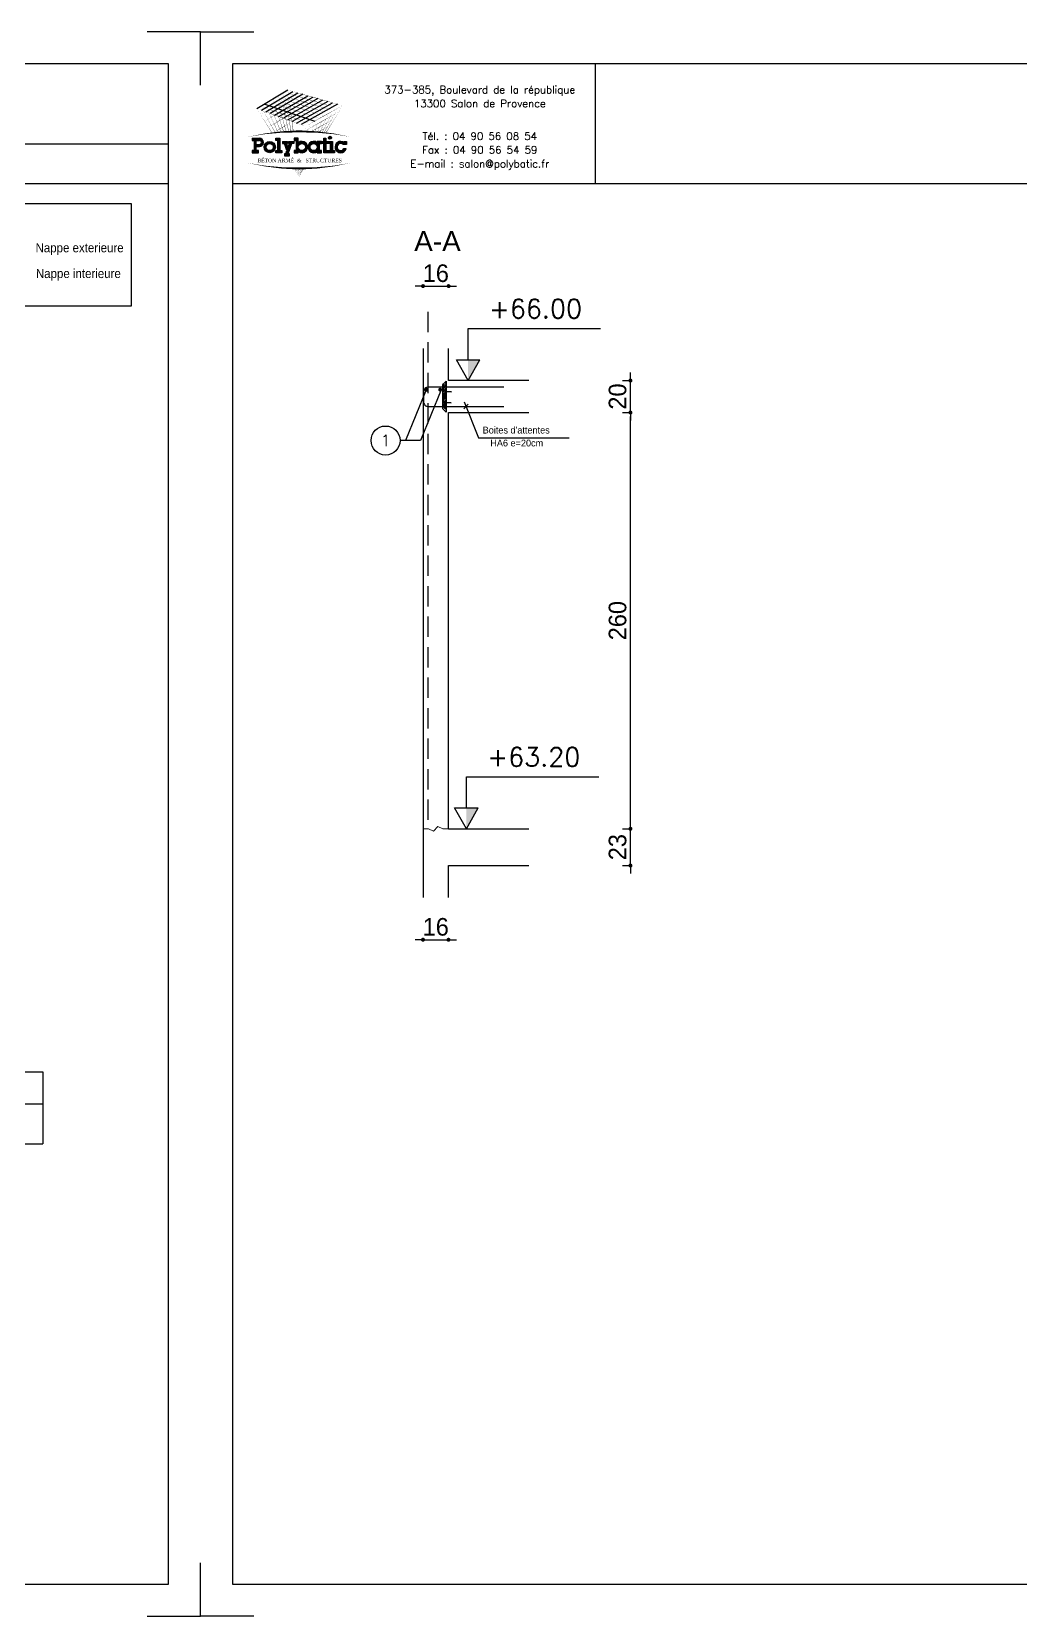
# Model space of a CAD drawing. Header units: metres. Extents: x -5618 to 118954, y -306 to 4637.
# Drawn here: x 61735 to 62352, y 604 to 1594 of the extents above; entities that cross this region are included whole.
import ezdxf
from ezdxf.enums import TextEntityAlignment as Align

# ---------------------------------------------------------------- set-up
doc = ezdxf.new("R2010")
doc.units = ezdxf.units.M
doc.linetypes.add('CACHEX2', pattern=[19.05, 12.7, -6.35])
for name, color, linetype in [('COTATION', 1, 'Continuous'), ('GO-CARTOUCHE', 7, 'Continuous'), ('GO-FER-HA', 140, 'Continuous'), ('GO-TEXTE', 9, 'Continuous'), ('GO-TEXTE-FER', 3, 'Continuous'), ('K_ENT_M_Building_V.76', 7, 'Continuous'), ('STR_COTATION', 1, 'Continuous'), ('STR_STA', 30, 'Continuous'), ('STR_TS', 22, 'Continuous'), ('STR_VOI-POT', 6, 'Continuous')]:
    doc.layers.add(name, color=color, linetype=linetype)
doc.layers.add('Kofragna_forma', color=7, linetype='Continuous', lineweight=70)
doc.styles.add('GrDimensions', font='simplex.shx')
doc.styles.add('Lucida', font='LSANSI.TTF')
doc.styles.add('POLYBATIC', font='TIMES.TTF')
doc.styles.add('schéma', font='simplex.shx')
doc.styles.add('Tableau', font='romans.shx', dxfattribs={"width": 0.9, "oblique": 10})
doc.styles.add('Tableau2', font='trebuc.TTF', dxfattribs={"width": 0.9, "oblique": 10})
doc.styles.add('TEXTE', font='romans.shx')
doc.styles.add('TEXTEBA', font='ARIAL.TTF')
doc.dimstyles.new('COUPE-20', dxfattribs={"dimscale": 0.5, "dimtxt": 22, "dimasz": 5, "dimexe": 0.05, "dimexo": 0, "dimgap": 5, "dimtad": 1, "dimdec": 0, "dimdsep": 46, "dimtxsty": 'Standard', "dimblk1": 'DOT', "dimblk2": 'DOT', "dimsah": 1, "dimcen": 0, "dimdle": 150, "dimclrd": 1, "dimclre": 1, "dimclrt": 7, "dimadec": 0, "dimazin": 0, "dimtfac": 1, "dimtdec": 0, "dimtix": 1, "dimtmove": 2, "dimatfit": 3, "dimldrblk": 'DOT', "dimfxl": 0, "dimtvp": 1, "dimtolj": 1, "dimtzin": 0, "dimarcsym": 0})

# ---------------------------------------------------------------- blocks, each defined once
blk = doc.blocks.new('Désignation')
at = {"layer": 'GO-TEXTE-FER'}
for p, q in [((0, 0.8), (8.9, 0.8)), ((0, 0.8), (0, 0)), ((0.8, 0.8), (0.8, 0)), ((1.8, 0.8), (1.8, 0)), ((2.8, 0.8), (2.8, 0)), ((3.6, 0.8), (3.6, 0)), ((5.1, 0.8), (5.1, 0)), ((5.9, 0.8), (5.9, 0)), ((8.9, 0.8), (8.9, 0)), ((0, 0), (8.9, 0))]:
    blk.add_line(p, q, dxfattribs=at)
at = {"layer": 'GO-TEXTE-FER', "style": 'Tableau2', "oblique": 10}
for s, p in [('N°', (0.4, 0.4)), ('Qté', (1.3, 0.4)), ('Nbre', (2.3, 0.4)), ('HA', (3.2, 0.4)), ('Longueur', (4.356, 0.55)), ('Esp', (5.494, 0.55))]:
    blk.add_text(s, height=0.2, dxfattribs=at).set_placement(p, align=Align.MIDDLE_CENTER)
at = {"layer": 'GO-TEXTE-FER', "style": 'Tableau2', "oblique": 10, "width": 1.2}
blk.add_text('Schéma', height=0.2, dxfattribs=at).set_placement((7.4, 0.4), align=Align.MIDDLE_CENTER)
at = {"layer": 'GO-TEXTE-FER', "color": 7, "style": 'Tableau', "oblique": 10, "width": 0.9}
for s, p in [('(m)', (4.356, 0.265)), ('(cm)', (5.494, 0.265))]:
    blk.add_text(s, height=0.15, dxfattribs=at).set_placement(p, align=Align.MIDDLE_CENTER)
blk = doc.blocks.new('Barre libre')
at = {"layer": 'GO-TEXTE-FER'}
for p, q in [((0, 0), (0, -1)), ((0, 0), (8.9, 0)), ((0.8, 0), (0.8, -1)), ((1.8, 0), (1.8, -1)), ((2.8, 0), (2.8, -1)), ((3.6, 0), (3.6, -1)), ((5.1, 0), (5.1, -1)), ((5.9, 0), (5.9, -1)), ((8.9, 0), (8.9, -1)), ((0, -1), (8.9, -1))]:
    blk.add_line(p, q, dxfattribs=at)
at = {"layer": 'GO-TEXTE-FER', "color": 1}
blk.add_line((6.603, -0.563), (8.394, -0.563), dxfattribs=at)
at = {"layer": 'GO-TEXTE-FER', "style": 'Tableau2', "width": 0.9}
blk.add_attdef('NUMERO', text='', height=0.28, dxfattribs=at).set_placement((0.4, -0.5), align=Align.MIDDLE_CENTER)
at = {"layer": 'GO-TEXTE-FER', "color": 1, "style": 'Tableau'}
blk.add_attdef('Longueur', text='', height=0.16, dxfattribs=at).set_placement((7.481, -0.336), align=Align.MIDDLE_CENTER)
at = {"layer": 'GO-TEXTE-FER', "style": 'Tableau', "oblique": 10, "width": 0.9}
for tag, p in [('QUANTITE', (1.3, -0.5)), ('NOMBRE', (2.3, -0.5)), ('NUANCE', (3.2, -0.5)), ('LONGUEUR', (4.35, -0.5)), ('ESPACEMENTS', (5.5, -0.5))]:
    blk.add_attdef(tag, text='', height=0.2, dxfattribs=at).set_placement(p, align=Align.MIDDLE_CENTER)
blk = doc.blocks.new('A$C492E529B')
for color, points in [(140, [(1.413, 0.725, 1), (1.563, 0.725, 1)]), (256, [(-0.938, 0.7), (-1.138, 0.7), (-1.138, 0.6), (-1.038, 0.6), (-1.038, 0.1), (-1.138, 0.1), (-1.138, 0), (-0.838, 0), (-0.838, 0.1), (-0.938, 0.1)]), (256, [(-0.367, 0.45), (-0.268, 0.45), (-0.268, 0.55), (-0.523, 0.55), (-0.523, 0.45), (-0.473, 0.45), (-0.543, 0.253), (-0.612, 0.45), (-0.562, 0.45), (-0.562, 0.55), (-0.818, 0.55), (-0.818, 0.45), (-0.718, 0.45), (-0.595, 0.101), (-0.648, -0.05), (-0.718, -0.05), (-0.718, -0.15), (-0.468, -0.15), (-0.468, -0.05), (-0.543, -0.05)]), (256, [(1.393, 0.55), (1.292, 0.55), (1.292, 0.7), (1.193, 0.7), (1.193, 0.55), (1.093, 0.55), (1.093, 0.45), (1.193, 0.45), (1.193, 0), (1.393, 0), (1.393, 0.1), (1.292, 0.1), (1.292, 0.45), (1.393, 0.45)]), (256, [(1.613, 0.55), (1.413, 0.55), (1.413, 0.45), (1.513, 0.45), (1.513, 0.1), (1.413, 0.1), (1.413, 0), (1.712, 0), (1.712, 0.1), (1.613, 0.1)]), (256, [(2.13, 0.4), (2.283, 0.4), (2.283, 0.55), (2.183, 0.55), (2.183, 0.487, 3.359496), (2.272, 0.2), (2.166, 0.2, -3.125802)])]:
    blk.add_hatch(color=color).paths.add_polyline_path(points)
h = blk.add_hatch(color=256)
h.paths.add_polyline_path([(-1.983, 0.1), (-2.083, 0.1), (-2.083, 0.3), (-1.933, 0.3, 1), (-1.933, 0.7), (-2.283, 0.7), (-2.283, 0.6), (-2.183, 0.6), (-2.183, 0.1), (-2.283, 0.1), (-2.283, 0), (-1.983, 0)])
h.paths.add_polyline_path([(-2.083, 0.4), (-2.083, 0.6), (-1.933, 0.6, -1), (-1.933, 0.4)], flags=16)
h = blk.add_hatch(color=256)
h.paths.add_polyline_path([(-1.158, 0.275, 1), (-1.708, 0.275, 1)])
h.paths.add_polyline_path([(-1.608, 0.275, -1), (-1.258, 0.275, -1)], flags=16)
h = blk.add_hatch(color=256)
h.paths.add_polyline_path([(-0.047, 0.487), (-0.047, 0.7), (-0.248, 0.7), (-0.248, 0.6), (-0.147, 0.6), (-0.147, 0.1), (-0.248, 0.1), (-0.248, 0), (-0.047, 0), (-0.047, 0.063, 2.12132)])
h.paths.add_polyline_path([(-0.047, 0.275, -1), (0.303, 0.275, -1)], flags=16)
h = blk.add_hatch(color=256)
h.paths.add_polyline_path([(1.073, 0.1), (0.973, 0.1), (0.973, 0.45), (1.073, 0.45), (1.073, 0.55), (0.873, 0.55), (0.873, 0.487, 2.12132), (0.873, 0.063), (0.873, 0), (1.073, 0)])
h.paths.add_polyline_path([(0.523, 0.275, -1), (0.873, 0.275, -1)], flags=16)
for p, q in [((-0.595, 0.101), (-0.718, 0.45)), ((-0.648, -0.05), (-0.595, 0.101)), ((-0.543, 0.253), (-0.612, 0.45)), ((-0.543, -0.05), (-0.367, 0.45)), ((-0.543, 0.253), (-0.473, 0.45)), ((0.873, 0.55), (0.873, 0.487)), ((1.073, 0.55), (0.873, 0.55)), ((0.873, 0.063), (0.873, 0)), ((0.973, 0.1), (0.973, 0.45)), ((0.973, 0.45), (1.073, 0.45)), ((1.073, 0.1), (0.973, 0.1)), ((1.073, 0.45), (1.073, 0.55)), ((1.073, 0), (1.073, 0.1)), ((2.166, 0.2), (2.272, 0.2)), ((0.873, 0), (1.073, 0))]:
    blk.add_line(p, q)
for points in [[(-2.283, 0.7), (-1.933, 0.7)], [(-2.283, 0.7), (-2.283, 0.6), (-2.183, 0.6), (-2.183, 0.1), (-2.283, 0.1), (-2.283, 0), (-1.983, 0), (-1.983, 0.1), (-2.083, 0.1), (-2.083, 0.3), (-1.933, 0.3)], [(-2.083, 0.4), (-2.083, 0.6), (-1.933, 0.6)], [(-2.083, 0.4), (-1.933, 0.4)], [(-1.138, 0.7), (-0.938, 0.7), (-0.938, 0.1), (-0.838, 0.1), (-0.838, 0), (-1.138, 0), (-1.138, 0.1), (-1.038, 0.1), (-1.038, 0.6), (-1.138, 0.6), (-1.138, 0.7)], [(-0.818, 0.55), (-0.562, 0.55)], [(-0.818, 0.55), (-0.818, 0.45), (-0.718, 0.45)], [(-0.612, 0.45), (-0.562, 0.45), (-0.562, 0.55)], [(-0.523, 0.55), (-0.268, 0.55), (-0.268, 0.45), (-0.367, 0.45)], [(-0.473, 0.45), (-0.523, 0.45), (-0.523, 0.55)], [(-0.248, 0.7), (-0.248, 0.6), (-0.147, 0.6), (-0.147, 0.1), (-0.248, 0.1), (-0.248, 0), (-0.047, 0), (-0.047, 0.063)], [(-0.047, 0.487), (-0.047, 0.7), (-0.248, 0.7)], [(1.093, 0.55), (1.193, 0.55), (1.193, 0.7), (1.292, 0.7), (1.292, 0.55), (1.393, 0.55), (1.393, 0.45), (1.292, 0.45), (1.292, 0.1), (1.393, 0.1), (1.393, 0), (1.193, 0), (1.193, 0.45), (1.093, 0.45)], [(1.093, 0.45), (1.093, 0.55)], [(1.413, 0.45), (1.413, 0.55), (1.613, 0.55), (1.613, 0.1), (1.712, 0.1), (1.712, 0), (1.413, 0), (1.413, 0.1), (1.513, 0.1), (1.513, 0.45), (1.413, 0.45)], [(2.183, 0.487), (2.183, 0.55), (2.283, 0.55), (2.283, 0.4), (2.13, 0.4)], [(-0.648, -0.05), (-0.718, -0.05), (-0.718, -0.15), (-0.468, -0.15), (-0.468, -0.05), (-0.543, -0.05)]]:
    blk.add_lwpolyline(points)
at = {"color": 140}
blk.add_circle((1.488, 0.725), 0.075, dxfattribs=at)
for centre, radius in [((-1.433, 0.275), 0.275), ((-1.433, 0.275), 0.175), ((0.128, 0.275), 0.175), ((0.698, 0.275), 0.175)]:
    blk.add_circle(centre, radius)
for centre, radius, start, end in [((-1.933, 0.5), 0.2, 270, 90), ((-1.933, 0.5), 0.1, 270, 90), ((0.128, 0.275), 0.275, 230.4788, 129.5212), ((0.698, 0.275), 0.275, 50.4788, 309.5212), ((2.008, 0.275), 0.275, 50.4788, 344.17338), ((2.008, 0.275), 0.175, 45.58469, 334.62307)]:
    blk.add_arc(centre, radius, start, end)
blk = doc.blocks.new('POLYBATIC')
at = {"color": 140}
for p, q in [((-0.43, 3.281), (-1.602, 2.578)), ((-1.435, 2.518), (-0.241, 3.228)), ((-1.268, 2.457), (-0.053, 3.175)), ((0.135, 3.121), (-1.101, 2.397)), ((-0.934, 2.337), (0.323, 3.068)), ((-0.767, 2.276), (0.511, 3.015)), ((-1.309, 2.754), (0.586, 2.109)), ((0.7, 2.962), (-0.6, 2.216)), ((-0.433, 2.156), (0.888, 2.908)), ((1.076, 2.855), (-0.266, 2.095)), ((-0.099, 2.035), (1.264, 2.802)), ((1.452, 2.749), (0.067, 1.974))]:
    blk.add_line(p, q, dxfattribs=at)
for points in [[(-1.016, 2.93, 0.0156, 0, 0), (-0.43, 3.281, 0, 0, 0)], [(0.122, 2.71, 0.0156, 0, 0), (-0.869, 3.018, 0, 0, 0)], [(-0.491, 1.706, 0.0136, 0, 0), (-0.869, 3.018, 0, 0, 0)], [(-0.838, 2.873, 0.0156, 0, 0), (-0.241, 3.228, 0, 0, 0)], [(0.283, 2.803, 0.0156, 0, 0), (-0.723, 3.105, 0, 0, 0)], [(-0.398, 1.71, 0.014, 0, 0), (-0.723, 3.105, 0, 0, 0)], [(-0.661, 2.816, 0.0156, 0, 0), (-0.053, 3.175, 0, 0, 0)], [(0.444, 2.896, 0.0156, 0, 0), (-0.576, 3.193, 0, 0, 0)], [(-0.309, 1.714, 0.0145, 0, 0), (-0.576, 3.193, 0, 0, 0)], [(-0.483, 2.759, 0.0156, 0, 0), (0.135, 3.121, 0, 0, 0)], [(0.605, 2.988, 0.0156, 0, 0), (-0.43, 3.281, 0, 0, 0)], [(-0.225, 1.716, 0.0149, 0, 0), (-0.43, 3.281, 0, 0, 0)], [(-0.305, 2.702, 0.0156, 0, 0), (0.323, 3.068, 0, 0, 0)], [(-0.128, 2.646, 0.0156, 0, 0), (0.511, 3.015, 0, 0, 0)], [(-1.602, 2.578, 0, 0.0156, 0), (-1.016, 2.93, 0, 0, 0)], [(-0.684, 2.246, 0.0156, 0, 0), (-1.602, 2.578, 0, 0, 0)], [(-1.031, 1.66, 0.0111, 0, 0), (-1.602, 2.578, 0, 0, 0)], [(-1.456, 2.344, 0, 0.0156, 0), (-0.923, 2.663, 0, 0, 0)], [(-0.522, 2.339, 0.0156, 0, 0), (-1.455, 2.666, 0, 0, 0)], [(-0.913, 1.673, 0.0116, 0, 0), (-1.455, 2.666, 0, 0, 0)], [(-1.435, 2.518, 0, 0.0156, 0), (-0.838, 2.873, 0, 0, 0)], [(-1.31, 2.109, 0, 0.0156, 0), (-0.831, 2.397, 0, 0, 0)], [(-0.361, 2.432, 0.0156, 0, 0), (-1.309, 2.754, 0, 0, 0)], [(-0.8, 1.684, 0.0121, 0, 0), (-1.309, 2.754, 0, 0, 0)], [(-1.268, 2.457, 0, 0.0156, 0), (-0.661, 2.816, 0, 0, 0)], [(-0.2, 2.524, 0.0156, 0, 0), (-1.162, 2.842, 0, 0, 0)], [(-0.692, 1.693, 0.0126, 0, 0), (-1.162, 2.842, 0, 0, 0)], [(-1.101, 2.397, 0, 0.0156, 0), (-0.483, 2.759, 0, 0, 0)], [(-0.039, 2.617, 0.0156, 0, 0), (-1.016, 2.93, 0, 0, 0)], [(-0.589, 1.7, 0.0131, 0, 0), (-1.016, 2.93, 0, 0, 0)], [(-0.934, 2.337, 0, 0.0156, 0), (-0.305, 2.702, 0, 0, 0)], [(-0.391, 2.983, 0, 0.0156, 0), (-0.923, 2.663, 0, 0, 0)], [(-0.352, 2.685, 0, 0.0156, 0), (-0.831, 2.397, 0, 0, 0)], [(-0.767, 2.276, 0, 0.0156, 0), (-0.128, 2.646, 0, 0, 0)], [(-0.6, 2.216, 0, 0.0156, 0), (0.05, 2.589, 0, 0, 0)], [(-0.433, 2.156, 0, 0.0156, 0), (0.227, 2.532, 0, 0, 0)], [(0.586, 2.109, 0, 0.0156, 0), (-0.361, 2.432, 0, 0, 0)], [(-0.266, 2.095, 0, 0.0156, 0), (0.405, 2.475, 0, 0, 0)], [(0.762, 2.207, 0, 0.0156, 0), (-0.2, 2.524, 0, 0, 0)], [(-0.099, 2.035, 0, 0.0156, 0), (0.582, 2.418, 0, 0, 0)], [(0.937, 2.305, 0, 0.0156, 0), (-0.039, 2.617, 0, 0, 0)], [(0.05, 2.589, 0.0156, 0, 0), (0.7, 2.962, 0, 0, 0)], [(1.113, 2.402, 0, 0.0156, 0), (0.122, 2.71, 0, 0, 0)], [(0.227, 2.532, 0.0156, 0, 0), (0.888, 2.908, 0, 0, 0)], [(1.289, 2.5, 0, 0.0156, 0), (0.283, 2.803, 0, 0, 0)], [(0.405, 2.475, 0.0156, 0, 0), (1.076, 2.855, 0, 0, 0)], [(1.465, 2.598, 0, 0.0156, 0), (0.444, 2.896, 0, 0, 0)], [(0.582, 2.418, 0.0156, 0, 0), (1.264, 2.802, 0, 0, 0)], [(1.641, 2.695, 0, 0.0156, 0), (0.605, 2.988, 0, 0, 0)], [(0.76, 2.362, 0.0156, 0, 0), (1.452, 2.749, 0, 0, 0)], [(0.781, 1.685, 0.00933, 0, 0), (1.113, 2.402, 0, 0, 0)], [(0.852, 2.095, 0.0156, 0, 0), (1.491, 2.45, 0, 0, 0)], [(0.865, 1.678, 0.0103, 0, 0), (1.289, 2.5, 0, 0, 0)], [(0.937, 2.305, 0.0156, 0, 0), (1.641, 2.695, 0, 0, 0)], [(0.942, 1.67, 0.0112, 0, 0), (1.465, 2.598, 0, 0, 0)], [(1.012, 1.663, 0.012, 0, 0), (1.641, 2.695, 0, 0, 0)], [(-1.165, 1.875, 0, 0.0156, 0), (-0.739, 2.131, 0, 0, 0)], [(-1.019, 1.641, 0, 0.0156, 0), (-0.646, 1.864, 0, 0, 0)], [(-0.312, 2.386, 0, 0.0156, 0), (-0.739, 2.131, 0, 0, 0)], [(0.234, 1.914, 0, 0.0156, 0), (-0.684, 2.246, 0, 0, 0)], [(-0.273, 2.088, 0, 0.0156, 0), (-0.646, 1.864, 0, 0, 0)], [(0.41, 2.012, 0, 0.0156, 0), (-0.522, 2.339, 0, 0, 0)], [(0.067, 1.974, 0, 0.0156, 0), (0.76, 2.362, 0, 0, 0)], [(0.213, 1.74, 0, 0.0156, 0), (0.852, 2.095, 0, 0, 0)], [(0.21, 1.716, 0.00323, 0, 0), (0.234, 1.914, 0, 0, 0)], [(0.234, 1.914, 0, 0.0156, 0), (0.937, 2.305, 0, 0, 0)], [(0.349, 1.712, 0.00465, 0, 0), (0.41, 2.012, 0, 0, 0)], [(0.447, 1.708, 0.00693, 0.0156, 0), (0.767, 1.886, 0, 0, 0)], [(0.474, 1.706, 0.00597, 0, 0), (0.586, 2.109, 0, 0, 0)], [(0.587, 1.7, 0.00718, 0, 0), (0.762, 2.207, 0, 0, 0)], [(0.68, 1.675, 0.0156, 0, 0), (1.193, 1.96, 0, 0, 0)], [(0.689, 1.693, 0.0083, 0, 0), (0.937, 2.305, 0, 0, 0)], [(0.765, 1.884, 0.0156, 0, 0), (1.342, 2.205, 0, 0, 0)], [(-1.953, 1.508, 0, 0.0781, -0.053843), (0, 1.719, 0, 0, 0)], [(-0.234, 1.79, 0, 0.00638, 0), (-0.365, 1.711, 0, 0.00638, 0)], [(1.953, 1.508, 0, 0.0781, 0.053843), (0, 1.719, 0, 0, 0)], [(0.96, 1.668, 0.00293, 0, 0), (1.044, 1.715, 0, 0, 0)], [(-1.953, 0.523, 0, 0.0781, 0.053843), (0, 0.312, 0, 0, 0)], [(0, 0, 0, 0.00381, 0), (-0.195, 0.315, 0, 0.00381, 0)], [(0, 0, 0, 0.00368, 0), (-0.171, 0.314, 0, 0.00368, 0)], [(0, 0, 0, 0.00356, 0), (-0.149, 0.314, 0, 0.00356, 0)], [(0, 0, 0, 0.00345, 0), (-0.128, 0.313, 0, 0.00345, 0)], [(0, 0, 0, 0.00334, 0), (-0.109, 0.313, 0, 0.00334, 0)], [(0, 0, 0, 0.00324, 0), (-0.09, 0.313, 0, 0.00324, 0)], [(0, 0, 0, 0.00315, 0), (-0.073, 0.313, 0, 0.00315, 0)], [(0, 0, 0, 0.00306, 0), (-0.056, 0.313, 0, 0.00306, 0)], [(0, 0, 0, 0.00306, 0), (-0.056, 0.313, 0, 0.00306, 0)], [(0, 0, 0, 0.00298, 0), (-0.041, 0.313, 0, 0.00298, 0)], [(1.953, 0.523, 0, 0.0781, -0.053843), (0, 0.312, 0, 0, 0)], [(0, 0, 0, 0.0051, 0), (0.038, 0.313, 0, 0.0051, 0)], [(0, 0, 0, 0.00425, 0), (0.127, 0.313, 0, 0.00425, 0)], [(0, 0, 0, 0.00408, 0), (0.145, 0.314, 0, 0.00408, 0)], [(0, 0, 0, 0.00392, 0), (0.162, 0.314, 0, 0.00392, 0)], [(0, 0, 0, 0.00378, 0), (0.177, 0.314, 0, 0.00378, 0)], [(0, 0, 0, 0.00365, 0), (0.191, 0.315, 0, 0.00365, 0)], [(0, 0, 0, 0.00486, 0), (0.064, 0.313, 0, 0.00486, 0)], [(0, 0, 0, 0.00464, 0), (0.087, 0.313, 0, 0.00464, 0)], [(0, 0, 0, 0.00443, 0), (0.108, 0.313, 0, 0.00443, 0)]]:
    blk.add_lwpolyline(points, format="xyseb", dxfattribs=at)
at = {"color": 5, "xscale": 0.78125, "yscale": 0.78125, "zscale": 0.78125}
blk.add_blockref('A$C492E529B', (0, 0.91), dxfattribs=at)
at = {"lineweight": 60, "style": 'POLYBATIC'}
for s, p in [('BÉTON ARMÉ', (-1.587, 0.547)), ('STRUCTURES', (0.24, 0.547))]:
    blk.add_text(s, height=0.1406, dxfattribs=at).set_placement(p)
at = {"color": 140, "style": 'POLYBATIC'}
blk.add_text('&', height=0.141, dxfattribs=at).set_placement((0, 0.547), align=Align.CENTER)
blk = doc.blocks.new('_DOT')
at = {"color": 0, "linetype": 'ByBlock'}
blk.add_line((-0.5, 0), (-1, 0), dxfattribs=at)
at = {"color": 0, "linetype": 'ByBlock', "const_width": 0.5}
blk.add_lwpolyline([(-0.25, 0, 1), (0.25, 0, 1)], format="xyb", close=True, dxfattribs=at)
blk = doc.blocks.new('*D1111')
at = {"layer": 'COTATION', "color": 1, "lineweight": -2, "ltscale": 4.5}
for p, q in [((62108.73, 1098.29), (62108.73, 1100.79)), ((62103.73, 1095.79), (62108.76, 1095.79)), ((62108.73, 1072.79), (62108.73, 1095.79)), ((62103.73, 1072.79), (62108.76, 1072.79)), ((62108.73, 1070.29), (62108.73, 1067.79))]:
    blk.add_line(p, q, dxfattribs=at)
at = {"layer": 'DEFPOINTS', "color": 0, "lineweight": -3, "ltscale": 4.5}
for p in [(62045.17, 1095.79), (62108.73, 1095.79), (62045.17, 1072.79)]:
    blk.add_point(p, dxfattribs=at)
at = {"layer": 'COTATION', "color": 1, "lineweight": -2, "ltscale": 4.5, "xscale": 2.5, "yscale": 2.5, "zscale": 2.5}
for p, rotation in [((62108.73, 1095.79), 270), ((62108.73, 1072.79), 90)]:
    blk.add_blockref('_DOT', p, dxfattribs=dict(at, rotation=rotation))
at = {"layer": 'COTATION', "color": 7, "lineweight": -3, "ltscale": 4.5, "insert": (62100.73, 1084.29), "char_height": 11, "attachment_point": 5, "rotation": 90}
blk.add_mtext('\\A1;23', dxfattribs=at)
blk = doc.blocks.new('*D1112')
at = {"layer": 'COTATION', "color": 1, "lineweight": -2, "ltscale": 4.5}
for p, q in [((62103.73, 1355.79), (62108.76, 1355.79)), ((62108.73, 1098.29), (62108.73, 1353.29)), ((62103.73, 1095.79), (62108.76, 1095.79))]:
    blk.add_line(p, q, dxfattribs=at)
at = {"layer": 'DEFPOINTS', "color": 0, "lineweight": -3, "ltscale": 4.5}
for p in [(62045.17, 1355.79), (62108.73, 1355.79), (62045.17, 1095.79)]:
    blk.add_point(p, dxfattribs=at)
at = {"layer": 'COTATION', "color": 1, "lineweight": -2, "ltscale": 4.5, "xscale": 2.5, "yscale": 2.5, "zscale": 2.5}
for p, rotation in [((62108.73, 1355.79), 90), ((62108.73, 1095.79), 270)]:
    blk.add_blockref('_DOT', p, dxfattribs=dict(at, rotation=rotation))
at = {"layer": 'COTATION', "color": 7, "lineweight": -3, "ltscale": 4.5, "insert": (62100.73, 1225.79), "char_height": 11, "attachment_point": 5, "rotation": 90}
blk.add_mtext('\\A1;260', dxfattribs=at)
blk = doc.blocks.new('*D1113')
at = {"layer": 'COTATION', "color": 1, "lineweight": -2, "ltscale": 4.5}
for p, q in [((62108.73, 1378.29), (62108.73, 1380.79)), ((62103.73, 1375.79), (62108.76, 1375.79)), ((62108.73, 1355.79), (62108.73, 1375.79)), ((62103.73, 1355.79), (62108.76, 1355.79)), ((62108.73, 1353.29), (62108.73, 1350.79))]:
    blk.add_line(p, q, dxfattribs=at)
at = {"layer": 'DEFPOINTS', "color": 0, "lineweight": -3, "ltscale": 4.5}
for p in [(62045.17, 1375.79), (62108.73, 1375.79), (62045.17, 1355.79)]:
    blk.add_point(p, dxfattribs=at)
at = {"layer": 'COTATION', "color": 1, "lineweight": -2, "ltscale": 4.5, "xscale": 2.5, "yscale": 2.5, "zscale": 2.5}
for p, rotation in [((62108.73, 1375.79), 270), ((62108.73, 1355.79), 90)]:
    blk.add_blockref('_DOT', p, dxfattribs=dict(at, rotation=rotation))
at = {"layer": 'COTATION', "color": 7, "lineweight": -3, "ltscale": 4.5, "insert": (62100.73, 1365.79), "char_height": 11, "attachment_point": 5, "rotation": 90}
blk.add_mtext('\\A1;20', dxfattribs=at)
blk = doc.blocks.new('stab')
at = {"layer": 'STR_STA'}
h = blk.add_hatch(dxfattribs=at)
h.set_pattern_fill('ANSI31', color=9, scale=6.075, angle=-540, style=0)
h.set_pattern_definition([(315, (-54992.6584, 395894.73794), (-0.536959212, -0.536959212), [])])
h.paths.add_polyline_path([(8.55, 0), (6.53, -2.03), (4.9, -2.03), (4.9, 0)])
h.paths.add_polyline_path([(4.9, 0), (4.9, -2.03), (1.75, -2.03), (1.95, 0)])
h.paths.add_polyline_path([(1.41, 0), (1.73, -2.03), (-8.03, -2.03), (-7.82, 0)])
h.paths.add_polyline_path([(-8.11, -1.56), (-9.67, 0), (-8.25, 0)])
at = {"layer": 'STR_STA', "color": 1}
blk.add_lwpolyline([(-5.93, 36.01), (-5.93, 0.57), (-5.93, -11.07, 0.414214), (-2.89, -14.1), (3.18, -14.1, 0.414214), (6.22, -11.07), (6.22, 36.01)], format="xyb", dxfattribs=at)
blk.add_lwpolyline([(-7.65, -2.03), (-9.67, 0), (9.67, 0), (7.65, -2.03)], close=True, dxfattribs=at)
blk.add_lwpolyline([(-3.88, 0), (-3.68, -2.22), (-3.09, 3.47), (-3.09, 0), (3.09, 0), (3.42, -2.09), (3.94, 3.21), (3.94, 0)], dxfattribs=at)
at = {"layer": 'STR_STA', "color": 6, "linetype": 'Continuous', "const_width": 1.2}
for points in [[(-3.75, -3.69, -1), (-4.95, -3.69, -1)], [(-3.64, -12.3, -1), (-4.84, -12.3, -1)]]:
    blk.add_lwpolyline(points, format="xyb", close=True, dxfattribs=at)
blk = doc.blocks.new('*D1114')
at = {"layer": 'DEFPOINTS', "color": 0, "lineweight": -3, "ltscale": 4.5}
for p in [(61995.17, 1434.77), (61979.17, 1395.79, 187.69), (61995.17, 1395.79, 187.69)]:
    blk.add_point(p, dxfattribs=at)
at = {"layer": 'STR_COTATION', "color": 1, "lineweight": -2, "ltscale": 4.5}
for p, q in [((61976.67, 1434.77), (61974.17, 1434.77)), ((61979.17, 1434.78), (61979.17, 1434.8)), ((61979.17, 1434.77), (61995.17, 1434.77)), ((61995.17, 1434.78), (61995.17, 1434.8)), ((61997.67, 1434.77), (62000.17, 1434.77))]:
    blk.add_line(p, q, dxfattribs=at)
at = {"layer": 'STR_COTATION', "color": 1, "lineweight": -2, "ltscale": 4.5, "xscale": 2.5, "yscale": 2.5, "zscale": 2.5}
blk.add_blockref('_DOT', (61979.17, 1434.77), dxfattribs=at)
at = {"layer": 'STR_COTATION', "color": 1, "lineweight": -2, "ltscale": 4.5, "xscale": 2.5, "yscale": 2.5, "zscale": 2.5, "rotation": 180}
blk.add_blockref('_DOT', (61995.17, 1434.77), dxfattribs=at)
at = {"layer": 'STR_COTATION', "color": 7, "lineweight": -3, "ltscale": 4.5, "insert": (61987.17, 1442.77), "char_height": 11, "attachment_point": 5}
blk.add_mtext('\\A1;16', dxfattribs=at)
blk = doc.blocks.new('*D1115')
at = {"layer": 'DEFPOINTS', "color": 0, "lineweight": -3, "ltscale": 4.5}
for p in [(61979.17, 1060.32, 187.69), (61995.07, 1060.32, 187.69), (61995.07, 1026.46)]:
    blk.add_point(p, dxfattribs=at)
at = {"layer": 'STR_COTATION', "color": 1, "lineweight": -2, "ltscale": 4.5}
for p, q in [((61976.67, 1026.46), (61974.17, 1026.46)), ((61979.17, 1026.46), (61995.07, 1026.46)), ((61979.17, 1026.44), (61979.17, 1026.43)), ((61995.07, 1026.44), (61995.07, 1026.43)), ((61997.57, 1026.46), (62000.07, 1026.46))]:
    blk.add_line(p, q, dxfattribs=at)
at = {"layer": 'STR_COTATION', "color": 1, "lineweight": -2, "ltscale": 4.5, "xscale": 2.5, "yscale": 2.5, "zscale": 2.5}
blk.add_blockref('_DOT', (61979.17, 1026.46), dxfattribs=at)
at = {"layer": 'STR_COTATION', "color": 1, "lineweight": -2, "ltscale": 4.5, "xscale": 2.5, "yscale": 2.5, "zscale": 2.5, "rotation": 180}
blk.add_blockref('_DOT', (61995.07, 1026.46), dxfattribs=at)
at = {"layer": 'STR_COTATION', "color": 7, "lineweight": -3, "ltscale": 4.5, "insert": (61987.12, 1034.46), "char_height": 11, "attachment_point": 5}
blk.add_mtext('\\A1;16', dxfattribs=at)

msp = doc.modelspace()

# ---------------------------------------------------------------- linework, layer by layer
msp.add_line((61615.25, 1523.74), (61820.11, 1523.74))
at = {"color": 7, "linetype": 'Continuous', "lineweight": -3}
for p, q in [((62000, 1388.79, 187.69), (62014.75, 1388.79, 187.69)), ((62007.37, 1375.79, 187.69), (62000, 1388.79, 187.69)), ((62000, 1388.79, 187.69), (62014.75, 1388.79, 187.69)), ((62007.37, 1375.79, 187.69), (62000, 1388.79, 187.69)), ((62007.37, 1375.79, 187.69), (62014.75, 1388.79, 187.69)), ((62007.37, 1375.79, 187.69), (62014.75, 1388.79, 187.69)), ((61998.94, 1108.79, 187.69), (62013.69, 1108.79, 187.69)), ((62006.31, 1095.79, 187.69), (61998.94, 1108.79, 187.69)), ((61998.94, 1108.79, 187.69), (62013.69, 1108.79, 187.69)), ((62006.31, 1095.79, 187.69), (61998.94, 1108.79, 187.69)), ((62006.31, 1095.79, 187.69), (62013.69, 1108.79, 187.69)), ((62006.31, 1095.79, 187.69), (62013.69, 1108.79, 187.69))]:
    msp.add_line(p, q, dxfattribs=at)
for points in [[(61840.1, 1560.38), (61840.1, 1593.71), (61806.77, 1593.71)], [(61840.1, 1560.38), (61840.1, 1593.71), (61873.43, 1593.71)], [(62086.75, 1573.71), (62086.75, 1498.77)], [(61820.11, 1498.77), (60460.24, 1498.77)], [(63219.96, 1498.77), (61860.1, 1498.77)], [(61806.77, 603.81), (61840.1, 603.81), (61840.1, 637.14)], [(61873.43, 603.81), (61840.1, 603.81), (61840.1, 637.14)]]:
    msp.add_lwpolyline(points)
for points in [[(60460.24, 1573.71), (60460.24, 623.81), (61820.11, 623.81), (61820.11, 1573.71)], [(61860.1, 1573.71), (61860.1, 623.81), (63219.96, 623.81), (63219.96, 1573.71)]]:
    msp.add_lwpolyline(points, close=True)
at = {"lineweight": 18, "elevation": 187.69}
msp.add_lwpolyline([(61979.17, 1095.79), (61982.63, 1095.79), (61985.65, 1094.36), (61988.4, 1097.13), (61991.56, 1095.79), (61995.17, 1095.79)], dxfattribs=at)
at = {"color": 7, "linetype": 'Continuous', "lineweight": -3}
for points in [[(62014.75, 1388.79, 187.69), (62007.37, 1375.79, 187.69), (62007.37, 1388.76, 187.69)], [(62014.75, 1388.79, 187.69), (62007.37, 1375.79, 187.69), (62007.37, 1388.76, 187.69)], [(62013.69, 1108.79, 187.69), (62006.31, 1095.79, 187.69), (62006.31, 1108.75, 187.69)], [(62013.69, 1108.79, 187.69), (62006.31, 1095.79, 187.69), (62006.31, 1108.75, 187.69)]]:
    msp.add_solid(points, dxfattribs=at)
at = {"layer": 'GO-CARTOUCHE', "color": 2, "ltscale": 3}
msp.add_line((62007.46, 1360.98, 187.69), (62004.65, 1358.01, 187.69), dxfattribs=at)
at = {"layer": 'GO-CARTOUCHE', "color": 2, "ltscale": 3, "elevation": 187.69}
msp.add_lwpolyline([(62004.86, 1362.49), (62013.83, 1340.08), (62070.53, 1340.08)], dxfattribs=at)
at = {"layer": 'GO-FER-HA', "elevation": 187.69}
for points in [[(61990.47, 1369.96), (61977.59, 1338.32), (61964.85, 1338.32)], [(61981.14, 1369.96), (61968.26, 1338.32), (61964.85, 1338.32)]]:
    msp.add_lwpolyline(points, dxfattribs=at)
at = {"layer": 'GO-FER-HA'}
msp.add_circle((61955.79, 1338.32, 187.69), 9.06, dxfattribs=at)
at = {"layer": 'K_ENT_M_Building_V.76', "color": 30, "linetype": 'Continuous', "lineweight": -3}
for p, q in [((62007.37, 1388.79, 187.69), (62007.37, 1408.29, 187.69)), ((62007.37, 1408.29, 187.69), (62013.87, 1408.29, 187.69)), ((62007.37, 1388.79, 187.69), (62007.37, 1408.29, 187.69)), ((62007.37, 1408.29, 187.69), (62013.87, 1408.29, 187.69)), ((62013.87, 1408.29, 187.69), (62090.01, 1408.29, 187.69)), ((62013.87, 1408.29, 187.69), (62090.01, 1408.29, 187.69)), ((62006.31, 1108.79, 187.69), (62006.31, 1128.29, 187.69)), ((62006.31, 1128.29, 187.69), (62012.81, 1128.29, 187.69)), ((62006.31, 1108.79, 187.69), (62006.31, 1128.29, 187.69)), ((62006.31, 1128.29, 187.69), (62012.81, 1128.29, 187.69)), ((62012.81, 1128.29, 187.69), (62088.96, 1128.29, 187.69)), ((62012.81, 1128.29, 187.69), (62088.96, 1128.29, 187.69))]:
    msp.add_line(p, q, dxfattribs=at)
at = {"layer": 'Kofragna_forma', "color": 4, "lineweight": -3}
for p, q in [((61979.17, 1395.79, 187.69), (61979.17, 1052.79, 187.69)), ((61995.17, 1375.79, 187.69), (61995.17, 1395.79, 187.69)), ((62045.17, 1375.79, 187.69), (61995.17, 1375.79, 187.69)), ((61995.17, 1095.79, 187.69), (61995.17, 1355.79, 187.69)), ((61995.17, 1355.79, 187.69), (62045.17, 1355.79, 187.69)), ((61995.17, 1095.79, 187.69), (62045.17, 1095.79, 187.69)), ((61995.07, 1072.79, 187.69), (62045.17, 1072.79, 187.69)), ((61995.07, 1052.79, 187.69), (61995.07, 1072.79, 187.69))]:
    msp.add_line(p, q, dxfattribs=at)
at = {"layer": 'STR_TS', "color": 7}
msp.add_lwpolyline([(61635.31, 1486.45), (61796.85, 1486.45), (61796.85, 1422.16), (61635.31, 1422.16)], close=True, dxfattribs=at)
at = {"layer": 'STR_VOI-POT', "color": 1, "linetype": 'CACHEX2', "elevation": 187.69}
msp.add_lwpolyline([(61982.17, 1418.79), (61982.17, 1095.79)], dxfattribs=at)

# ---------------------------------------------------------------- block references
at = {"xscale": 16.49835000000894, "yscale": 16.49834999989253, "zscale": 16.49835000000003}
msp.add_blockref('POLYBATIC', (61901.87, 1503.09), dxfattribs=at)
at = {"layer": 'GO-FER-HA', "xscale": 25, "yscale": 25, "zscale": 25}
msp.add_blockref('Désignation', (61519.21, 924.01), dxfattribs=at)
at = {"layer": 'GO-TEXTE-FER', "xscale": 25, "yscale": 25, "zscale": 25}
msp.add_blockref('Barre libre', (61519.21, 924.01), dxfattribs=at).add_auto_attribs({'NUMERO': '1', 'QUANTITE': '1', 'NOMBRE': '2', 'NUANCE': '12', 'Longueur': '716', 'LONGUEUR': '7.16'})
at = {"layer": 'STR_STA', "zscale": 0.001000000000004775, "rotation": 270}
msp.add_blockref('stab', (61993.59, 1365.72, 187.69), dxfattribs=at)

# ---------------------------------------------------------------- texts
at = {"style": 'schéma'}
for s, p in [('373-385, Boulevard de la république', (62014.63, 1555.18)), ('13300 Salon de Provence', (62014.63, 1546.55)), ('Tél. : 04 90 56 08 54', (62014.63, 1526.16)), ('Fax : 04 90 56 54 59', (62014.63, 1517.53)), ('E-mail : salon@polybatic.fr', (62014.63, 1508.9))]:
    msp.add_text(s, height=4.6662, dxfattribs=at).set_placement(p, align=Align.CENTER)
at = {"layer": 'GO-CARTOUCHE', "color": 2, "style": 'TEXTEBA', "width": 0.9}
for s, p in [('Nappe exterieure', (61764.67, 1455.9)), ('Nappe interieure', (61763.9, 1439.81))]:
    msp.add_text(s, height=5.7024, dxfattribs=at).set_placement(p, align=Align.CENTER)
at = {"layer": 'GO-FER-HA', "style": 'TEXTE'}
msp.add_text('1', height=7.2, rotation=360, dxfattribs=at).set_placement((61955.79, 1338.32, 187.69), align=Align.MIDDLE_CENTER)
at = {"layer": 'GO-TEXTE', "style": 'TEXTEBA'}
msp.add_text('A-A', height=12.497, dxfattribs=at).set_placement((61973.66, 1456.62, 187.69))
at = {"layer": 'GO-TEXTE', "linetype": 'Continuous', "style": 'Lucida'}
for s, p in [("Boites d'attentes", (62016.43, 1342.7, 187.69)), ('HA6 e=20cm', (62021.19, 1334.62, 187.69))]:
    msp.add_text(s, height=4.256, rotation=0.0018, dxfattribs=at).set_placement(p)
at = {"layer": 'K_ENT_M_Building_V.76', "color": 0, "linetype": 'Continuous', "lineweight": -3, "char_height": 11.7, "attachment_point": 7, "style": 'GrDimensions'}
for s, insert in [('+66.00', (62020.37, 1414.79, 187.69)), ('\\A1;+63.20', (62019.31, 1134.79, 187.69))]:
    msp.add_mtext(s, dxfattribs=dict(at, insert=insert))

# ---------------------------------------------------------------- dimensions: what is measured, and where the dimension line sits
at = {"layer": 'COTATION', "lineweight": -3, "ltscale": 4.5}
for base, p1, p2, picture, middle in [((62108.73, 1375.79, 93.84), (62045.17, 1355.79, 93.84), (62045.17, 1375.79, 93.84), '*D1113', (62100.73, 1365.79, 93.84)), ((62108.73, 1355.79, 93.84), (62045.17, 1095.79, 93.84), (62045.17, 1355.79, 93.84), '*D1112', (62100.73, 1225.79, 93.84)), ((62108.73, 1095.79, 93.84), (62045.17, 1072.79, 93.84), (62045.17, 1095.79, 93.84), '*D1111', (62100.73, 1084.29, 93.84))]:
    dim = msp.add_linear_dim(base=base, p1=p1, p2=p2, angle=90, dimstyle='COUPE-20', dxfattribs=at)
    dim.commit()
    dim.dimension.update_dxf_attribs({"geometry": picture, "text_midpoint": middle})
at = {"layer": 'STR_COTATION', "lineweight": -3, "ltscale": 4.5}
for base, p1, p2, picture, middle in [((61995.17, 1434.77), (61979.17, 1395.79, 187.69), (61995.17, 1395.79, 187.69), '*D1114', (61987.17, 1442.77)), ((61995.07, 1026.46), (61979.17, 1060.32, 187.69), (61995.07, 1060.32, 187.69), '*D1115', (61987.12, 1034.46))]:
    dim = msp.add_linear_dim(base=base, p1=p1, p2=p2, dimstyle='COUPE-20', override={"dimfxl": 0.1}, dxfattribs=at)
    dim.commit()
    dim.dimension.update_dxf_attribs({"geometry": picture, "text_midpoint": middle})

doc.saveas('drawing.dxf')
